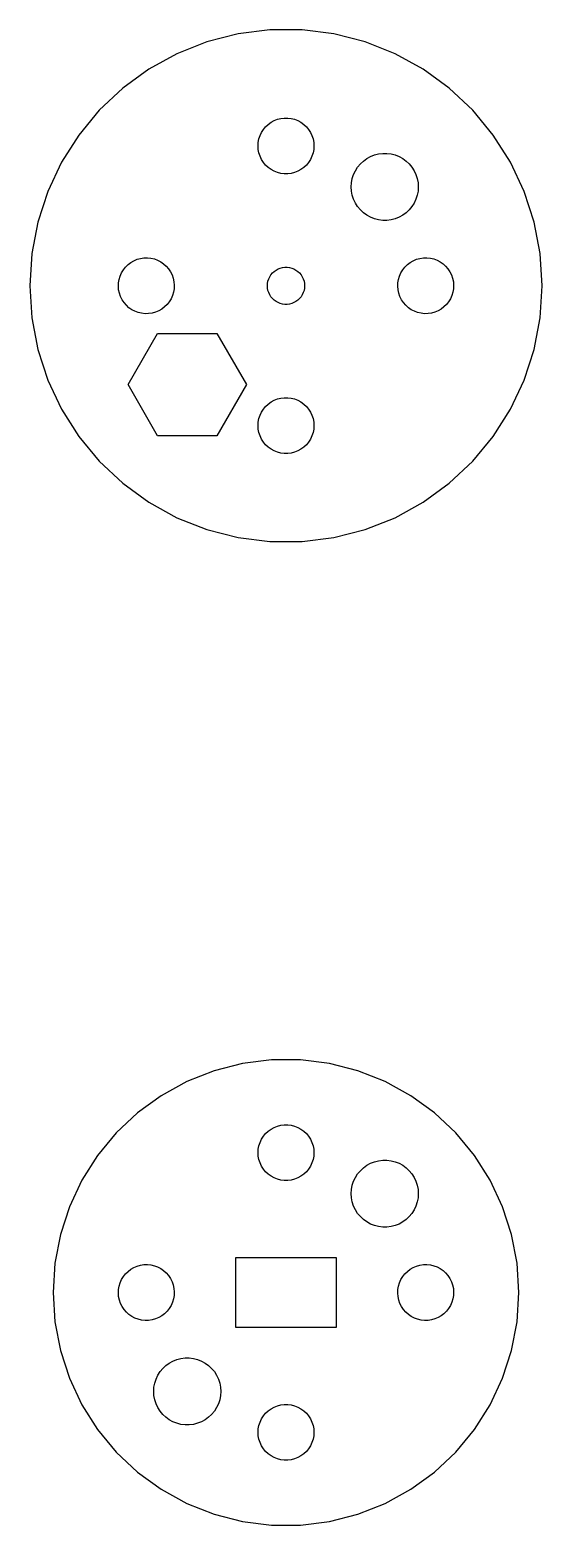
# Model space of a CAD drawing. Header units: metres. Extents: x -13.8 to 72.5, y 95.5 to 175.7.
# Drawn here: x -13.8 to 13.8, y 95.5 to 175.7 of the extents above; entities that cross this region are included whole.
import ezdxf

# ---------------------------------------------------------------- set-up
doc = ezdxf.new("R2010")
doc.units = ezdxf.units.M

msp = doc.modelspace()

# ---------------------------------------------------------------- linework, layer by layer
for p, q in [((-0.863358, 175.723), (-2.57649, 175.506)), ((0.863358, 175.723), (-0.863358, 175.723)), ((2.57649, 175.506), (0.863358, 175.723)), ((-4.24898, 175.077), (-5.85446, 174.441)), ((-2.57649, 175.506), (-4.24898, 175.077)), ((4.24898, 175.077), (2.57649, 175.506)), ((5.85446, 174.441), (4.24898, 175.077)), ((-5.85446, 174.441), (-7.36761, 173.609)), ((7.36761, 173.609), (5.85446, 174.441)), ((-7.36761, 173.609), (-8.76457, 172.595)), ((8.76457, 172.595), (7.36761, 173.609)), ((-8.76457, 172.595), (-10.0233, 171.413)), ((10.0233, 171.413), (8.76457, 172.595)), ((-10.0233, 171.413), (-11.124, 170.082)), ((-0.803726, 170.766), (-0.638657, 170.857)), ((-0.638657, 170.857), (-0.463516, 170.927)), ((-0.463516, 170.927), (-0.281067, 170.973)), ((-0.281067, 170.973), (-0.094177, 170.997)), ((-0.094177, 170.997), (0.094177, 170.997)), ((0.094177, 170.997), (0.281067, 170.973)), ((0.281067, 170.973), (0.463516, 170.927)), ((0.463516, 170.927), (0.638657, 170.857)), ((0.638657, 170.857), (0.803726, 170.766)), ((11.124, 170.082), (10.0233, 171.413)), ((-11.124, 170.082), (-12.0492, 168.624)), ((-1.45287, 169.873), (-1.39465, 170.052)), ((-1.39465, 170.052), (-1.31445, 170.223)), ((-1.31445, 170.223), (-1.21352, 170.382)), ((-1.21352, 170.382), (-1.09344, 170.527)), ((-1.09344, 170.527), (-0.956131, 170.656)), ((-0.956131, 170.656), (-0.803726, 170.766)), ((0.803726, 170.766), (0.956131, 170.656)), ((0.956131, 170.656), (1.09344, 170.527)), ((1.09344, 170.527), (1.21352, 170.382)), ((1.21352, 170.382), (1.31445, 170.223)), ((1.31445, 170.223), (1.39465, 170.052)), ((1.39465, 170.052), (1.45287, 169.873)), ((12.0492, 168.624), (11.124, 170.082)), ((-1.5, 169.5), (-1.48816, 169.688)), ((-1.48816, 169.312), (-1.5, 169.5)), ((-1.48816, 169.688), (-1.45287, 169.873)), ((-1.45287, 169.127), (-1.48816, 169.312)), ((1.45287, 169.873), (1.48816, 169.688)), ((1.48816, 169.312), (1.45287, 169.127)), ((1.48816, 169.688), (1.5, 169.5)), ((1.5, 169.5), (1.48816, 169.312)), ((-12.0492, 168.624), (-12.7844, 167.062)), ((-1.39465, 168.948), (-1.45287, 169.127)), ((-1.31445, 168.777), (-1.39465, 168.948)), ((-1.21352, 168.618), (-1.31445, 168.777)), ((-1.09344, 168.473), (-1.21352, 168.618)), ((-0.956131, 168.344), (-1.09344, 168.473)), ((1.09344, 168.473), (0.956131, 168.344)), ((1.21352, 168.618), (1.09344, 168.473)), ((1.31445, 168.777), (1.21352, 168.618)), ((1.39465, 168.948), (1.31445, 168.777)), ((1.45287, 169.127), (1.39465, 168.948)), ((3.84676, 168.361), (3.99084, 168.535)), ((3.99084, 168.535), (4.15562, 168.69)), ((4.15562, 168.69), (4.3385, 168.823)), ((4.3385, 168.823), (4.53659, 168.932)), ((4.53659, 168.932), (4.74677, 169.015)), ((4.74677, 169.015), (4.96571, 169.071)), ((4.96571, 169.071), (5.18997, 169.099)), ((5.18997, 169.099), (5.41602, 169.099)), ((5.41602, 169.099), (5.64027, 169.071)), ((5.64027, 169.071), (5.85922, 169.015)), ((5.85922, 169.015), (6.0694, 168.932)), ((6.0694, 168.932), (6.26749, 168.823)), ((6.26749, 168.823), (6.45035, 168.69)), ((6.45035, 168.69), (6.61514, 168.535)), ((6.61514, 168.535), (6.75922, 168.361)), ((12.7844, 167.062), (12.0492, 168.624)), ((-0.803726, 168.234), (-0.956131, 168.344)), ((-0.638657, 168.143), (-0.803726, 168.234)), ((-0.463516, 168.073), (-0.638657, 168.143)), ((-0.281067, 168.027), (-0.463516, 168.073)), ((-0.094177, 168.003), (-0.281067, 168.027)), ((0.094177, 168.003), (-0.094177, 168.003)), ((0.281067, 168.027), (0.094177, 168.003)), ((0.463516, 168.073), (0.281067, 168.027)), ((0.638657, 168.143), (0.463516, 168.073)), ((0.803726, 168.234), (0.638657, 168.143)), ((0.956131, 168.344), (0.803726, 168.234)), ((3.51718, 167.529), (3.55954, 167.751)), ((3.55954, 167.751), (3.62939, 167.966)), ((3.62939, 167.966), (3.72565, 168.17)), ((3.72565, 168.17), (3.84676, 168.361)), ((6.75922, 168.361), (6.88034, 168.17)), ((6.88034, 168.17), (6.97659, 167.966)), ((6.97659, 167.966), (7.04645, 167.751)), ((7.04645, 167.751), (7.08879, 167.529)), ((-12.7844, 167.062), (-13.318, 165.419)), ((3.50299, 167.303), (3.51718, 167.529)), ((3.51718, 167.077), (3.50299, 167.303)), ((3.55954, 166.855), (3.51718, 167.077)), ((3.62939, 166.64), (3.55954, 166.855)), ((7.04645, 166.855), (6.97659, 166.64)), ((7.08879, 167.077), (7.04645, 166.855)), ((7.08879, 167.529), (7.103, 167.303)), ((7.103, 167.303), (7.08879, 167.077)), ((13.318, 165.419), (12.7844, 167.062)), ((3.72565, 166.436), (3.62939, 166.64)), ((3.84676, 166.245), (3.72565, 166.436)), ((3.99084, 166.071), (3.84676, 166.245)), ((4.15562, 165.916), (3.99084, 166.071)), ((6.61514, 166.071), (6.45035, 165.916)), ((6.75922, 166.245), (6.61514, 166.071)), ((6.88034, 166.436), (6.75922, 166.245)), ((6.97659, 166.64), (6.88034, 166.436)), ((-13.318, 165.419), (-13.6416, 163.723)), ((4.3385, 165.783), (4.15562, 165.916)), ((4.53659, 165.674), (4.3385, 165.783)), ((4.74677, 165.591), (4.53659, 165.674)), ((4.96571, 165.535), (4.74677, 165.591)), ((5.18997, 165.507), (4.96571, 165.535)), ((5.41602, 165.507), (5.18997, 165.507)), ((5.64027, 165.535), (5.41602, 165.507)), ((5.85922, 165.591), (5.64027, 165.535)), ((6.0694, 165.674), (5.85922, 165.591)), ((6.26749, 165.783), (6.0694, 165.674)), ((6.45035, 165.916), (6.26749, 165.783)), ((13.6416, 163.723), (13.318, 165.419)), ((-13.6416, 163.723), (-13.75, 162)), ((13.75, 162), (13.6416, 163.723)), ((-8.8293, 162.695), (-8.73172, 162.856)), ((-8.73172, 162.856), (-8.61472, 163.004)), ((-8.61472, 163.004), (-8.48012, 163.135)), ((-8.48012, 163.135), (-8.33008, 163.249)), ((-8.33008, 163.249), (-8.16695, 163.344)), ((-8.16695, 163.344), (-7.99329, 163.417)), ((-7.99329, 163.417), (-7.81186, 163.467)), ((-7.81186, 163.467), (-7.6255, 163.495)), ((-7.6255, 163.495), (-7.43718, 163.499)), ((-7.43718, 163.499), (-7.24983, 163.479)), ((-7.24983, 163.479), (-7.06645, 163.436)), ((-7.06645, 163.436), (-6.88989, 163.37)), ((-6.88989, 163.37), (-6.72295, 163.283)), ((-6.72295, 163.283), (-6.56827, 163.176)), ((-6.56827, 163.176), (-6.42828, 163.049)), ((-6.42828, 163.049), (-6.30519, 162.907)), ((-6.30519, 162.907), (-6.20096, 162.75)), ((-0.637421, 162.771), (-0.535812, 162.844)), ((-0.535812, 162.844), (-0.425766, 162.905)), ((-0.425766, 162.905), (-0.309006, 162.951)), ((-0.309006, 162.951), (-0.187378, 162.982)), ((-0.187378, 162.982), (-0.06279, 162.998)), ((-0.06279, 162.998), (0.06279, 162.998)), ((0.06279, 162.998), (0.187378, 162.982)), ((0.187378, 162.982), (0.309006, 162.951)), ((0.309006, 162.951), (0.425766, 162.905)), ((0.425766, 162.905), (0.535812, 162.844)), ((0.535812, 162.844), (0.637421, 162.771)), ((6.17068, 162.695), (6.26826, 162.856)), ((6.26826, 162.856), (6.38527, 163.004)), ((6.38527, 163.004), (6.51987, 163.135)), ((6.51987, 163.135), (6.66991, 163.249)), ((6.66991, 163.249), (6.83304, 163.344)), ((6.83304, 163.344), (7.0067, 163.417)), ((7.0067, 163.417), (7.18813, 163.467)), ((7.18813, 163.467), (7.37448, 163.495)), ((7.37448, 163.495), (7.56281, 163.499)), ((7.56281, 163.499), (7.75015, 163.479)), ((7.75015, 163.479), (7.93353, 163.436)), ((7.93353, 163.436), (8.11009, 163.37)), ((8.11009, 163.37), (8.27704, 163.283)), ((8.27704, 163.283), (8.43172, 163.176)), ((8.43172, 163.176), (8.5717, 163.049)), ((8.5717, 163.049), (8.69479, 162.907)), ((8.69479, 162.907), (8.79903, 162.75)), ((-8.99966, 161.969), (-8.99178, 162.157)), ((-8.99178, 162.157), (-8.96036, 162.343)), ((-8.96036, 162.343), (-8.90591, 162.523)), ((-8.90591, 162.523), (-8.8293, 162.695)), ((-6.20096, 162.75), (-6.1172, 162.581)), ((-6.1172, 162.581), (-6.05525, 162.403)), ((-6.05525, 162.403), (-6.01608, 162.219)), ((-6.01608, 162.219), (-6.00032, 162.031)), ((-6.00032, 162.031), (-6.00821, 161.843)), ((-1, 162), (-0.992111, 162.125)), ((-0.992111, 162.125), (-0.968582, 162.249)), ((-0.968582, 162.249), (-0.929764, 162.368)), ((-0.929764, 162.368), (-0.876297, 162.482)), ((-0.876297, 162.482), (-0.809006, 162.588)), ((-0.809006, 162.588), (-0.728958, 162.685)), ((-0.728958, 162.685), (-0.637421, 162.771)), ((0.637421, 162.771), (0.728958, 162.685)), ((0.728958, 162.685), (0.809006, 162.588)), ((0.809006, 162.588), (0.876297, 162.482)), ((0.876297, 162.482), (0.929764, 162.368)), ((0.929764, 162.368), (0.968582, 162.249)), ((0.968582, 162.249), (0.992111, 162.125)), ((0.992111, 162.125), (1, 162)), ((6.00032, 161.969), (6.00821, 162.157)), ((6.00821, 162.157), (6.03963, 162.343)), ((6.03963, 162.343), (6.09407, 162.523)), ((6.09407, 162.523), (6.17068, 162.695)), ((8.79903, 162.75), (8.88278, 162.581)), ((8.88278, 162.581), (8.94473, 162.403)), ((8.94473, 162.403), (8.9839, 162.219)), ((8.9839, 162.219), (8.99966, 162.031)), ((8.99966, 162.031), (8.99178, 161.843)), ((-13.75, 162), (-13.6416, 160.277)), ((-8.9839, 161.781), (-8.99966, 161.969)), ((-8.94473, 161.597), (-8.9839, 161.781)), ((-8.88278, 161.419), (-8.94473, 161.597)), ((-8.79903, 161.25), (-8.88278, 161.419)), ((-8.69479, 161.093), (-8.79903, 161.25)), ((-6.17068, 161.305), (-6.26826, 161.144)), ((-6.09407, 161.477), (-6.17068, 161.305)), ((-6.03963, 161.657), (-6.09407, 161.477)), ((-6.00821, 161.843), (-6.03963, 161.657)), ((-0.992111, 161.875), (-1, 162)), ((-0.968582, 161.751), (-0.992111, 161.875)), ((-0.929764, 161.632), (-0.968582, 161.751)), ((-0.876297, 161.518), (-0.929764, 161.632)), ((-0.809006, 161.412), (-0.876297, 161.518)), ((-0.728958, 161.315), (-0.809006, 161.412)), ((-0.637421, 161.229), (-0.728958, 161.315)), ((-0.535812, 161.156), (-0.637421, 161.229)), ((0.637421, 161.229), (0.535812, 161.156)), ((0.728958, 161.315), (0.637421, 161.229)), ((0.809006, 161.412), (0.728958, 161.315)), ((0.876297, 161.518), (0.809006, 161.412)), ((0.929764, 161.632), (0.876297, 161.518)), ((0.968582, 161.751), (0.929764, 161.632)), ((0.992111, 161.875), (0.968582, 161.751)), ((1, 162), (0.992111, 161.875)), ((6.01608, 161.781), (6.00032, 161.969)), ((6.05525, 161.597), (6.01608, 161.781)), ((6.1172, 161.419), (6.05525, 161.597)), ((6.20096, 161.25), (6.1172, 161.419)), ((6.30519, 161.093), (6.20096, 161.25)), ((8.8293, 161.305), (8.73172, 161.144)), ((8.90591, 161.477), (8.8293, 161.305)), ((8.96036, 161.657), (8.90591, 161.477)), ((8.99178, 161.843), (8.96036, 161.657)), ((13.6416, 160.277), (13.75, 162)), ((-8.5717, 160.951), (-8.69479, 161.093)), ((-8.43172, 160.824), (-8.5717, 160.951)), ((-8.27704, 160.717), (-8.43172, 160.824)), ((-8.11009, 160.63), (-8.27704, 160.717)), ((-7.93353, 160.564), (-8.11009, 160.63)), ((-7.75015, 160.521), (-7.93353, 160.564)), ((-7.56281, 160.501), (-7.75015, 160.521)), ((-7.37448, 160.505), (-7.56281, 160.501)), ((-7.18813, 160.533), (-7.37448, 160.505)), ((-7.0067, 160.583), (-7.18813, 160.533)), ((-6.83304, 160.656), (-7.0067, 160.583)), ((-6.66991, 160.751), (-6.83304, 160.656)), ((-6.51987, 160.865), (-6.66991, 160.751)), ((-6.38527, 160.996), (-6.51987, 160.865)), ((-6.26826, 161.144), (-6.38527, 160.996)), ((-0.425766, 161.095), (-0.535812, 161.156)), ((-0.309006, 161.049), (-0.425766, 161.095)), ((-0.187378, 161.018), (-0.309006, 161.049)), ((-0.06279, 161.002), (-0.187378, 161.018)), ((0.06279, 161.002), (-0.06279, 161.002)), ((0.187378, 161.018), (0.06279, 161.002)), ((0.309006, 161.049), (0.187378, 161.018)), ((0.425766, 161.095), (0.309006, 161.049)), ((0.535812, 161.156), (0.425766, 161.095)), ((6.42828, 160.951), (6.30519, 161.093)), ((6.56827, 160.824), (6.42828, 160.951)), ((6.72295, 160.717), (6.56827, 160.824)), ((6.88989, 160.63), (6.72295, 160.717)), ((7.06645, 160.564), (6.88989, 160.63)), ((7.24983, 160.521), (7.06645, 160.564)), ((7.43718, 160.501), (7.24983, 160.521)), ((7.6255, 160.505), (7.43718, 160.501)), ((7.81186, 160.533), (7.6255, 160.505)), ((7.99329, 160.583), (7.81186, 160.533)), ((8.16695, 160.656), (7.99329, 160.583)), ((8.33008, 160.751), (8.16695, 160.656)), ((8.48012, 160.865), (8.33008, 160.751)), ((8.61472, 160.996), (8.48012, 160.865)), ((8.73172, 161.144), (8.61472, 160.996)), ((-13.6416, 160.277), (-13.318, 158.581)), ((13.318, 158.581), (13.6416, 160.277)), ((-8.47649, 156.697), (-6.88974, 159.445)), ((-6.88974, 159.445), (-3.71625, 159.445)), ((-3.71625, 159.445), (-2.1295, 156.697)), ((-13.318, 158.581), (-12.7844, 156.938)), ((12.7844, 156.938), (13.318, 158.581)), ((-12.7844, 156.938), (-12.0492, 155.376)), ((-6.88974, 153.949), (-8.47649, 156.697)), ((-2.1295, 156.697), (-3.71625, 153.949)), ((12.0492, 155.376), (12.7844, 156.938)), ((-1.09344, 155.527), (-0.956131, 155.656)), ((-0.956131, 155.656), (-0.803726, 155.766)), ((-0.803726, 155.766), (-0.638657, 155.857)), ((-0.638657, 155.857), (-0.463516, 155.927)), ((-0.463516, 155.927), (-0.281067, 155.973)), ((-0.281067, 155.973), (-0.094177, 155.997)), ((-0.094177, 155.997), (0.094177, 155.997)), ((0.094177, 155.997), (0.281067, 155.973)), ((0.281067, 155.973), (0.463516, 155.927)), ((0.463516, 155.927), (0.638657, 155.857)), ((0.638657, 155.857), (0.803726, 155.766)), ((0.803726, 155.766), (0.956131, 155.656)), ((0.956131, 155.656), (1.09344, 155.527)), ((-12.0492, 155.376), (-11.124, 153.918)), ((-1.48816, 154.688), (-1.45287, 154.873)), ((-1.45287, 154.873), (-1.39465, 155.052)), ((-1.39465, 155.052), (-1.31445, 155.223)), ((-1.31445, 155.223), (-1.21352, 155.382)), ((-1.21352, 155.382), (-1.09344, 155.527)), ((1.09344, 155.527), (1.21352, 155.382)), ((1.21352, 155.382), (1.31445, 155.223)), ((1.31445, 155.223), (1.39465, 155.052)), ((1.39465, 155.052), (1.45287, 154.873)), ((1.45287, 154.873), (1.48816, 154.688)), ((11.124, 153.918), (12.0492, 155.376)), ((-1.5, 154.5), (-1.48816, 154.688)), ((-1.48816, 154.312), (-1.5, 154.5)), ((-1.45287, 154.127), (-1.48816, 154.312)), ((-1.39465, 153.948), (-1.45287, 154.127)), ((1.45287, 154.127), (1.39465, 153.948)), ((1.48816, 154.312), (1.45287, 154.127)), ((1.48816, 154.688), (1.5, 154.5)), ((1.5, 154.5), (1.48816, 154.312)), ((-11.124, 153.918), (-10.0233, 152.587)), ((-3.71625, 153.949), (-6.88974, 153.949)), ((-1.31445, 153.777), (-1.39465, 153.948)), ((-1.21352, 153.618), (-1.31445, 153.777)), ((-1.09344, 153.473), (-1.21352, 153.618)), ((-0.956131, 153.344), (-1.09344, 153.473)), ((-0.803726, 153.234), (-0.956131, 153.344)), ((-0.638657, 153.143), (-0.803726, 153.234)), ((0.803726, 153.234), (0.638657, 153.143)), ((0.956131, 153.344), (0.803726, 153.234)), ((1.09344, 153.473), (0.956131, 153.344)), ((1.21352, 153.618), (1.09344, 153.473)), ((1.31445, 153.777), (1.21352, 153.618)), ((1.39465, 153.948), (1.31445, 153.777)), ((10.0233, 152.587), (11.124, 153.918)), ((-10.0233, 152.587), (-8.76457, 151.405)), ((-0.463516, 153.073), (-0.638657, 153.143)), ((-0.281067, 153.027), (-0.463516, 153.073)), ((-0.094177, 153.003), (-0.281067, 153.027)), ((0.094177, 153.003), (-0.094177, 153.003)), ((0.281067, 153.027), (0.094177, 153.003)), ((0.463516, 153.073), (0.281067, 153.027)), ((0.638657, 153.143), (0.463516, 153.073)), ((8.76457, 151.405), (10.0233, 152.587)), ((-8.76457, 151.405), (-7.36761, 150.391)), ((7.36761, 150.391), (8.76457, 151.405)), ((-7.36761, 150.391), (-5.85446, 149.559)), ((5.85446, 149.559), (7.36761, 150.391)), ((-5.85446, 149.559), (-4.24898, 148.923)), ((4.24898, 148.923), (5.85446, 149.559)), ((-4.24898, 148.923), (-2.57649, 148.494)), ((-2.57649, 148.494), (-0.863358, 148.277)), ((0.863358, 148.277), (2.57649, 148.494)), ((2.57649, 148.494), (4.24898, 148.923)), ((-0.863358, 148.277), (0.863358, 148.277)), ((-0.784866, 120.475), (-2.34225, 120.279)), ((0.784866, 120.475), (-0.784866, 120.475)), ((2.34225, 120.279), (0.784866, 120.475)), ((-3.8627, 119.888), (-5.32224, 119.31)), ((-2.34225, 120.279), (-3.8627, 119.888)), ((3.8627, 119.888), (2.34225, 120.279)), ((5.32224, 119.31), (3.8627, 119.888)), ((-5.32224, 119.31), (-6.69783, 118.554)), ((6.69783, 118.554), (5.32224, 119.31)), ((-6.69783, 118.554), (-7.96779, 117.631)), ((7.96779, 117.631), (6.69783, 118.554)), ((-7.96779, 117.631), (-9.11211, 116.557)), ((9.11211, 116.557), (7.96779, 117.631)), ((-9.11211, 116.557), (-10.1127, 115.347)), ((-1.31445, 116.223), (-1.21352, 116.382)), ((-1.21352, 116.382), (-1.09344, 116.527)), ((-1.09344, 116.527), (-0.956131, 116.656)), ((-0.956131, 116.656), (-0.803726, 116.766)), ((-0.803726, 116.766), (-0.638657, 116.857)), ((-0.638657, 116.857), (-0.463516, 116.927)), ((-0.463516, 116.927), (-0.281067, 116.973)), ((-0.281067, 116.973), (-0.094177, 116.997)), ((-0.094177, 116.997), (0.094177, 116.997)), ((0.094177, 116.997), (0.281067, 116.973)), ((0.281067, 116.973), (0.463516, 116.927)), ((0.463516, 116.927), (0.638657, 116.857)), ((0.638657, 116.857), (0.803726, 116.766)), ((0.803726, 116.766), (0.956131, 116.656)), ((0.956131, 116.656), (1.09344, 116.527)), ((1.09344, 116.527), (1.21352, 116.382)), ((1.21352, 116.382), (1.31445, 116.223)), ((10.1127, 115.347), (9.11211, 116.557)), ((-1.5, 115.5), (-1.48816, 115.688)), ((-1.48816, 115.312), (-1.5, 115.5)), ((-1.48816, 115.688), (-1.45287, 115.873)), ((-1.45287, 115.873), (-1.39465, 116.052)), ((-1.39465, 116.052), (-1.31445, 116.223)), ((1.31445, 116.223), (1.39465, 116.052)), ((1.39465, 116.052), (1.45287, 115.873)), ((1.45287, 115.873), (1.48816, 115.688)), ((1.48816, 115.688), (1.5, 115.5)), ((1.5, 115.5), (1.48816, 115.312)), ((-10.1127, 115.347), (-10.9538, 114.022)), ((-1.45287, 115.127), (-1.48816, 115.312)), ((-1.39465, 114.948), (-1.45287, 115.127)), ((-1.31445, 114.777), (-1.39465, 114.948)), ((-1.21352, 114.618), (-1.31445, 114.777)), ((1.31445, 114.777), (1.21352, 114.618)), ((1.39465, 114.948), (1.31445, 114.777)), ((1.45287, 115.127), (1.39465, 114.948)), ((1.48816, 115.312), (1.45287, 115.127)), ((3.99084, 114.535), (4.15562, 114.69)), ((4.15562, 114.69), (4.3385, 114.823)), ((4.3385, 114.823), (4.53659, 114.932)), ((4.53659, 114.932), (4.74677, 115.015)), ((4.74677, 115.015), (4.96571, 115.071)), ((4.96571, 115.071), (5.18997, 115.099)), ((5.18997, 115.099), (5.41602, 115.099)), ((5.41602, 115.099), (5.64027, 115.071)), ((5.64027, 115.071), (5.85922, 115.015)), ((5.85922, 115.015), (6.0694, 114.932)), ((6.0694, 114.932), (6.26749, 114.823)), ((6.26749, 114.823), (6.45035, 114.69)), ((6.45035, 114.69), (6.61514, 114.535)), ((10.9538, 114.022), (10.1127, 115.347)), ((-10.9538, 114.022), (-11.6222, 112.602)), ((-1.09344, 114.473), (-1.21352, 114.618)), ((-0.956131, 114.344), (-1.09344, 114.473)), ((-0.803726, 114.234), (-0.956131, 114.344)), ((-0.638657, 114.143), (-0.803726, 114.234)), ((-0.463516, 114.073), (-0.638657, 114.143)), ((-0.281067, 114.027), (-0.463516, 114.073)), ((-0.094177, 114.003), (-0.281067, 114.027)), ((0.094177, 114.003), (-0.094177, 114.003)), ((0.281067, 114.027), (0.094177, 114.003)), ((0.463516, 114.073), (0.281067, 114.027)), ((0.638657, 114.143), (0.463516, 114.073)), ((0.803726, 114.234), (0.638657, 114.143)), ((0.956131, 114.344), (0.803726, 114.234)), ((1.09344, 114.473), (0.956131, 114.344)), ((1.21352, 114.618), (1.09344, 114.473)), ((3.55954, 113.751), (3.62939, 113.966)), ((3.62939, 113.966), (3.72565, 114.17)), ((3.72565, 114.17), (3.84676, 114.361)), ((3.84676, 114.361), (3.99084, 114.535)), ((6.61514, 114.535), (6.75922, 114.361)), ((6.75922, 114.361), (6.88034, 114.17)), ((6.88034, 114.17), (6.97659, 113.966)), ((6.97659, 113.966), (7.04645, 113.751)), ((11.6222, 112.602), (10.9538, 114.022)), ((3.50299, 113.303), (3.51718, 113.529)), ((3.51718, 113.077), (3.50299, 113.303)), ((3.51718, 113.529), (3.55954, 113.751)), ((7.04645, 113.751), (7.08879, 113.529)), ((7.08879, 113.529), (7.103, 113.303)), ((7.103, 113.303), (7.08879, 113.077)), ((-11.6222, 112.602), (-12.1073, 111.109)), ((3.55954, 112.855), (3.51718, 113.077)), ((3.62939, 112.64), (3.55954, 112.855)), ((3.72565, 112.436), (3.62939, 112.64)), ((3.84676, 112.245), (3.72565, 112.436)), ((6.88034, 112.436), (6.75922, 112.245)), ((6.97659, 112.64), (6.88034, 112.436)), ((7.04645, 112.855), (6.97659, 112.64)), ((7.08879, 113.077), (7.04645, 112.855)), ((12.1073, 111.109), (11.6222, 112.602)), ((3.99084, 112.071), (3.84676, 112.245)), ((4.15562, 111.916), (3.99084, 112.071)), ((4.3385, 111.783), (4.15562, 111.916)), ((4.53659, 111.674), (4.3385, 111.783)), ((4.74677, 111.591), (4.53659, 111.674)), ((4.96571, 111.535), (4.74677, 111.591)), ((5.18997, 111.507), (4.96571, 111.535)), ((5.41602, 111.507), (5.18997, 111.507)), ((5.64027, 111.535), (5.41602, 111.507)), ((5.85922, 111.591), (5.64027, 111.535)), ((6.0694, 111.674), (5.85922, 111.591)), ((6.26749, 111.783), (6.0694, 111.674)), ((6.45035, 111.916), (6.26749, 111.783)), ((6.61514, 112.071), (6.45035, 111.916)), ((6.75922, 112.245), (6.61514, 112.071)), ((-12.1073, 111.109), (-12.4014, 109.567)), ((12.4014, 109.567), (12.1073, 111.109)), ((-2.7, 106.125), (-2.7, 109.875)), ((-2.7, 109.875), (2.7, 109.875)), ((2.7, 109.875), (2.7, 106.125)), ((-12.4014, 109.567), (-12.5, 108)), ((-8.61472, 109.004), (-8.48012, 109.135)), ((-8.48012, 109.135), (-8.33008, 109.249)), ((-8.33008, 109.249), (-8.16695, 109.344)), ((-8.16695, 109.344), (-7.99329, 109.417)), ((-7.99329, 109.417), (-7.81186, 109.467)), ((-7.81186, 109.467), (-7.6255, 109.495)), ((-7.6255, 109.495), (-7.43718, 109.499)), ((-7.43718, 109.499), (-7.24983, 109.479)), ((-7.24983, 109.479), (-7.06645, 109.436)), ((-7.06645, 109.436), (-6.88989, 109.37)), ((-6.88989, 109.37), (-6.72295, 109.283)), ((-6.72295, 109.283), (-6.56827, 109.176)), ((-6.56827, 109.176), (-6.42828, 109.049)), ((6.38527, 109.004), (6.51987, 109.135)), ((6.51987, 109.135), (6.66991, 109.249)), ((6.66991, 109.249), (6.83304, 109.344)), ((6.83304, 109.344), (7.0067, 109.417)), ((7.0067, 109.417), (7.18813, 109.467)), ((7.18813, 109.467), (7.37448, 109.495)), ((7.37448, 109.495), (7.56281, 109.499)), ((7.56281, 109.499), (7.75015, 109.479)), ((7.75015, 109.479), (7.93353, 109.436)), ((7.93353, 109.436), (8.11009, 109.37)), ((8.11009, 109.37), (8.27704, 109.283)), ((8.27704, 109.283), (8.43172, 109.176)), ((8.43172, 109.176), (8.5717, 109.049)), ((12.5, 108), (12.4014, 109.567)), ((-8.99178, 108.157), (-8.96036, 108.343)), ((-8.96036, 108.343), (-8.90591, 108.523)), ((-8.90591, 108.523), (-8.8293, 108.695)), ((-8.8293, 108.695), (-8.73172, 108.856)), ((-8.73172, 108.856), (-8.61472, 109.004)), ((-6.42828, 109.049), (-6.30519, 108.907)), ((-6.30519, 108.907), (-6.20096, 108.75)), ((-6.20096, 108.75), (-6.1172, 108.581)), ((-6.1172, 108.581), (-6.05525, 108.403)), ((-6.05525, 108.403), (-6.01608, 108.219)), ((6.00821, 108.157), (6.03963, 108.343)), ((6.03963, 108.343), (6.09407, 108.523)), ((6.09407, 108.523), (6.17068, 108.695)), ((6.17068, 108.695), (6.26826, 108.856)), ((6.26826, 108.856), (6.38527, 109.004)), ((8.5717, 109.049), (8.69479, 108.907)), ((8.69479, 108.907), (8.79903, 108.75)), ((8.79903, 108.75), (8.88278, 108.581)), ((8.88278, 108.581), (8.94473, 108.403)), ((8.94473, 108.403), (8.9839, 108.219)), ((-12.5, 108), (-12.4014, 106.433)), ((-8.99966, 107.969), (-8.99178, 108.157)), ((-8.9839, 107.781), (-8.99966, 107.969)), ((-8.94473, 107.597), (-8.9839, 107.781)), ((-8.88278, 107.419), (-8.94473, 107.597)), ((-6.09407, 107.477), (-6.17068, 107.305)), ((-6.03963, 107.657), (-6.09407, 107.477)), ((-6.00821, 107.843), (-6.03963, 107.657)), ((-6.01608, 108.219), (-6.00032, 108.031)), ((-6.00032, 108.031), (-6.00821, 107.843)), ((6.00032, 107.969), (6.00821, 108.157)), ((6.01608, 107.781), (6.00032, 107.969)), ((6.05525, 107.597), (6.01608, 107.781)), ((6.1172, 107.419), (6.05525, 107.597)), ((8.90591, 107.477), (8.8293, 107.305)), ((8.96036, 107.657), (8.90591, 107.477)), ((8.99178, 107.843), (8.96036, 107.657)), ((8.9839, 108.219), (8.99966, 108.031)), ((8.99966, 108.031), (8.99178, 107.843)), ((12.4014, 106.433), (12.5, 108)), ((-8.79903, 107.25), (-8.88278, 107.419)), ((-8.69479, 107.093), (-8.79903, 107.25)), ((-8.5717, 106.951), (-8.69479, 107.093)), ((-8.43172, 106.824), (-8.5717, 106.951)), ((-8.27704, 106.717), (-8.43172, 106.824)), ((-8.11009, 106.63), (-8.27704, 106.717)), ((-6.66991, 106.751), (-6.83304, 106.656)), ((-6.51987, 106.865), (-6.66991, 106.751)), ((-6.38527, 106.996), (-6.51987, 106.865)), ((-6.26826, 107.144), (-6.38527, 106.996)), ((-6.17068, 107.305), (-6.26826, 107.144)), ((6.20096, 107.25), (6.1172, 107.419)), ((6.30519, 107.093), (6.20096, 107.25)), ((6.42828, 106.951), (6.30519, 107.093)), ((6.56827, 106.824), (6.42828, 106.951)), ((6.72295, 106.717), (6.56827, 106.824)), ((6.88989, 106.63), (6.72295, 106.717)), ((8.33008, 106.751), (8.16695, 106.656)), ((8.48012, 106.865), (8.33008, 106.751)), ((8.61472, 106.996), (8.48012, 106.865)), ((8.73172, 107.144), (8.61472, 106.996)), ((8.8293, 107.305), (8.73172, 107.144)), ((-12.4014, 106.433), (-12.1073, 104.891)), ((-7.93353, 106.564), (-8.11009, 106.63)), ((-7.75015, 106.521), (-7.93353, 106.564)), ((-7.56281, 106.501), (-7.75015, 106.521)), ((-7.37448, 106.505), (-7.56281, 106.501)), ((-7.18813, 106.533), (-7.37448, 106.505)), ((-7.0067, 106.583), (-7.18813, 106.533)), ((-6.83304, 106.656), (-7.0067, 106.583)), ((2.7, 106.125), (-2.7, 106.125)), ((7.06645, 106.564), (6.88989, 106.63)), ((7.24983, 106.521), (7.06645, 106.564)), ((7.43718, 106.501), (7.24983, 106.521)), ((7.6255, 106.505), (7.43718, 106.501)), ((7.81186, 106.533), (7.6255, 106.505)), ((7.99329, 106.583), (7.81186, 106.533)), ((8.16695, 106.656), (7.99329, 106.583)), ((12.1073, 104.891), (12.4014, 106.433)), ((-12.1073, 104.891), (-11.6222, 103.398)), ((-6.26749, 104.217), (-6.0694, 104.326)), ((-6.0694, 104.326), (-5.85922, 104.409)), ((-5.85922, 104.409), (-5.64027, 104.465)), ((-5.64027, 104.465), (-5.41602, 104.493)), ((-5.41602, 104.493), (-5.18997, 104.493)), ((-5.18997, 104.493), (-4.96571, 104.465)), ((-4.96571, 104.465), (-4.74677, 104.409)), ((-4.74677, 104.409), (-4.53659, 104.326)), ((-4.53659, 104.326), (-4.3385, 104.217)), ((11.6222, 103.398), (12.1073, 104.891)), ((-6.97659, 103.36), (-6.88034, 103.564)), ((-6.88034, 103.564), (-6.75922, 103.755)), ((-6.75922, 103.755), (-6.61514, 103.929)), ((-6.61514, 103.929), (-6.45035, 104.084)), ((-6.45035, 104.084), (-6.26749, 104.217)), ((-4.3385, 104.217), (-4.15562, 104.084)), ((-4.15562, 104.084), (-3.99084, 103.929)), ((-3.99084, 103.929), (-3.84676, 103.755)), ((-3.84676, 103.755), (-3.72565, 103.564)), ((-3.72565, 103.564), (-3.62939, 103.36)), ((-11.6222, 103.398), (-10.9538, 101.978)), ((-7.103, 102.697), (-7.08879, 102.923)), ((-7.08879, 102.471), (-7.103, 102.697)), ((-7.08879, 102.923), (-7.04645, 103.145)), ((-7.04645, 103.145), (-6.97659, 103.36)), ((-3.62939, 103.36), (-3.55954, 103.145)), ((-3.55954, 103.145), (-3.51718, 102.923)), ((-3.51718, 102.923), (-3.50299, 102.697)), ((-3.50299, 102.697), (-3.51718, 102.471)), ((10.9538, 101.978), (11.6222, 103.398)), ((-10.9538, 101.978), (-10.1127, 100.653)), ((-7.04645, 102.249), (-7.08879, 102.471)), ((-6.97659, 102.034), (-7.04645, 102.249)), ((-6.88034, 101.83), (-6.97659, 102.034)), ((-3.62939, 102.034), (-3.72565, 101.83)), ((-3.55954, 102.249), (-3.62939, 102.034)), ((-3.51718, 102.471), (-3.55954, 102.249)), ((-0.803726, 101.766), (-0.638657, 101.857)), ((-0.638657, 101.857), (-0.463516, 101.927)), ((-0.463516, 101.927), (-0.281067, 101.973)), ((-0.281067, 101.973), (-0.094177, 101.997)), ((-0.094177, 101.997), (0.094177, 101.997)), ((0.094177, 101.997), (0.281067, 101.973)), ((0.281067, 101.973), (0.463516, 101.927)), ((0.463516, 101.927), (0.638657, 101.857)), ((0.638657, 101.857), (0.803726, 101.766)), ((10.1127, 100.653), (10.9538, 101.978)), ((-6.75922, 101.639), (-6.88034, 101.83)), ((-6.61514, 101.465), (-6.75922, 101.639)), ((-6.45035, 101.31), (-6.61514, 101.465)), ((-6.26749, 101.177), (-6.45035, 101.31)), ((-6.0694, 101.068), (-6.26749, 101.177)), ((-5.85922, 100.985), (-6.0694, 101.068)), ((-4.53659, 101.068), (-4.74677, 100.985)), ((-4.3385, 101.177), (-4.53659, 101.068)), ((-4.15562, 101.31), (-4.3385, 101.177)), ((-3.99084, 101.465), (-4.15562, 101.31)), ((-3.84676, 101.639), (-3.99084, 101.465)), ((-3.72565, 101.83), (-3.84676, 101.639)), ((-1.45287, 100.873), (-1.39465, 101.052)), ((-1.39465, 101.052), (-1.31445, 101.223)), ((-1.31445, 101.223), (-1.21352, 101.382)), ((-1.21352, 101.382), (-1.09344, 101.527)), ((-1.09344, 101.527), (-0.956131, 101.656)), ((-0.956131, 101.656), (-0.803726, 101.766)), ((0.803726, 101.766), (0.956131, 101.656)), ((0.956131, 101.656), (1.09344, 101.527)), ((1.09344, 101.527), (1.21352, 101.382)), ((1.21352, 101.382), (1.31445, 101.223)), ((1.31445, 101.223), (1.39465, 101.052)), ((1.39465, 101.052), (1.45287, 100.873)), ((-10.1127, 100.653), (-9.11211, 99.4432)), ((-5.64027, 100.929), (-5.85922, 100.985)), ((-5.41602, 100.901), (-5.64027, 100.929)), ((-5.18997, 100.901), (-5.41602, 100.901)), ((-4.96571, 100.929), (-5.18997, 100.901)), ((-4.74677, 100.985), (-4.96571, 100.929)), ((-1.5, 100.5), (-1.48816, 100.688)), ((-1.48816, 100.312), (-1.5, 100.5)), ((-1.48816, 100.688), (-1.45287, 100.873)), ((-1.45287, 100.127), (-1.48816, 100.312)), ((1.45287, 100.873), (1.48816, 100.688)), ((1.48816, 100.312), (1.45287, 100.127)), ((1.48816, 100.688), (1.5, 100.5)), ((1.5, 100.5), (1.48816, 100.312)), ((9.11211, 99.4432), (10.1127, 100.653)), ((-1.39465, 99.9478), (-1.45287, 100.127)), ((-1.31445, 99.7774), (-1.39465, 99.9478)), ((-1.21352, 99.6183), (-1.31445, 99.7774)), ((-1.09344, 99.4732), (-1.21352, 99.6183)), ((-0.956131, 99.3442), (-1.09344, 99.4732)), ((1.09344, 99.4732), (0.956131, 99.3442)), ((1.21352, 99.6183), (1.09344, 99.4732)), ((1.31445, 99.7774), (1.21352, 99.6183)), ((1.39465, 99.9478), (1.31445, 99.7774)), ((1.45287, 100.127), (1.39465, 99.9478)), ((-9.11211, 99.4432), (-7.96779, 98.3686)), ((-0.803726, 99.2335), (-0.956131, 99.3442)), ((-0.638657, 99.1428), (-0.803726, 99.2335)), ((-0.463516, 99.0734), (-0.638657, 99.1428)), ((-0.281067, 99.0266), (-0.463516, 99.0734)), ((-0.094177, 99.003), (-0.281067, 99.0266)), ((0.094177, 99.003), (-0.094177, 99.003)), ((0.281067, 99.0266), (0.094177, 99.003)), ((0.463516, 99.0734), (0.281067, 99.0266)), ((0.638657, 99.1428), (0.463516, 99.0734)), ((0.803726, 99.2335), (0.638657, 99.1428)), ((0.956131, 99.3442), (0.803726, 99.2335)), ((7.96779, 98.3686), (9.11211, 99.4432)), ((-7.96779, 98.3686), (-6.69783, 97.4459)), ((6.69783, 97.4459), (7.96779, 98.3686)), ((-6.69783, 97.4459), (-5.32224, 96.6897)), ((5.32224, 96.6897), (6.69783, 97.4459)), ((-5.32224, 96.6897), (-3.8627, 96.1118)), ((3.8627, 96.1118), (5.32224, 96.6897)), ((-3.8627, 96.1118), (-2.34225, 95.7214)), ((-2.34225, 95.7214), (-0.784866, 95.5247)), ((-0.784866, 95.5247), (0.784866, 95.5247)), ((0.784866, 95.5247), (2.34225, 95.7214)), ((2.34225, 95.7214), (3.8627, 96.1118))]:
    msp.add_line(p, q)

doc.saveas('drawing.dxf')
